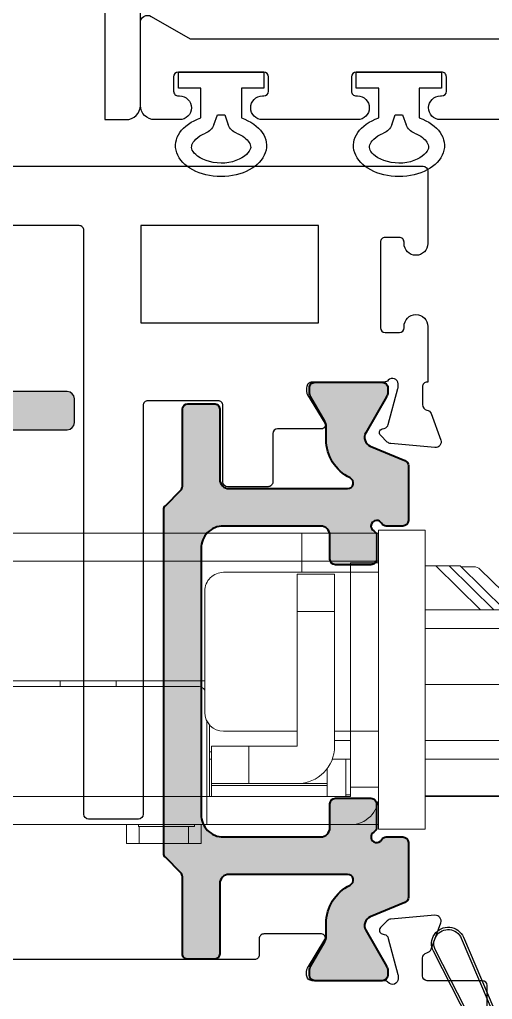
# Model space of a CAD drawing. Extents: x -73 to 76, y -94 to 26.
# Drawn here: x -0.496 to 0.501, y 10.602 to 12.666 of the extents above; entities that cross this region are included whole.
import ezdxf

# ---------------------------------------------------------------- set-up
doc = ezdxf.new("R2010")
doc.units = 0
doc.header["$MEASUREMENT"] = 0
doc.layers.get('0').update_dxf_attribs({"linetype": 'CONTINUOUS'})
for name, color, linetype in [('Ballons', 7, 'CONTINUOUS'), ('DIM', 7, 'CONTINUOUS'), ('INERTIA', 7, 'CONTINUOUS'), ('PROFILE NUMBER', 150, 'CONTINUOUS'), ('TEXT', 7, 'CONTINUOUS'), ('VENT', 5, 'CONTINUOUS')]:
    doc.layers.add(name, color=color, linetype=linetype)

# ---------------------------------------------------------------- blocks, each defined once
blk = doc.blocks.new('QEZ 376')
for p, q in [((526.4755151671376, 45.17181267486151), (526.2125151671376, 45.3068126748615)), ((526.4732311671376, 45.1673646748615), (526.2102311671376, 45.30236467486151)), ((526.1827601671376, 45.24349867486151), (526.4324011671376, 45.13664767486151)), ((526.1847271671376, 45.2480956748615), (526.4343691671376, 45.14124367486151)), ((526.4895321671376, 45.07567567486151), (526.4895321671376, 45.14067567486151)), ((526.4945321671377, 45.07567567486151), (526.4945321671377, 45.14067567486151)), ((526.4445321671376, 45.1182606748615), (526.4445321671376, 45.1136756748615)), ((526.4495321671376, 45.1182606748615), (526.4495321671376, 45.1136756748615)), ((526.2215321671376, 45.07867567486151), (526.2215321671376, 45.0400146748615)), ((526.2265321671376, 45.07867567486151), (526.2265321671376, 45.0400146748615)), ((526.4245321671376, 45.09367567486151), (526.2365321671376, 45.09367567486151)), ((526.4245321671376, 45.08867567486151), (526.2365321671376, 45.08867567486151)), ((526.3365321671376, 45.07217567486151), (526.2700321671376, 45.07217567486151)), ((526.3365321671376, 45.0571756748615), (526.2700321671376, 45.0571756748615)), ((526.2278711671377, 45.03501467486151), (526.2401921671376, 45.0136756748615)), ((526.2415321671376, 45.0436756748615), (526.2415321671376, 44.99067567486151)), ((526.2565321671376, 44.99067567486151), (526.2565321671376, 45.0436756748615)), ((526.2578711671376, 45.0136756748615), (526.2734601671376, 45.0406756748615)), ((526.2622021671376, 45.01117567486151), (526.2777901671376, 45.03817567486151)), ((526.2821201671376, 45.04567567486151), (526.4595321671376, 45.04567567486151)), ((526.2821201671376, 45.0406756748615), (526.4595321671376, 45.0406756748615)), ((526.2235411671376, 45.0325146748615), (526.2358621671376, 45.01117567486151)), ((526.2365321671376, 45.00867567486151), (526.2365321671376, 44.99067567486151)), ((526.2615321671376, 44.99067567486151), (526.2615321671376, 45.00867567486151)), ((526.2315321671376, 44.98067567486151), (526.1665321671376, 44.98067567486151)), ((526.2315321671376, 44.9856756748615), (526.1777821671376, 44.9856756748615)), ((526.1777821671376, 44.98067567486151), (526.1777821671376, 44.9856756748615)), ((526.3202821671376, 44.9856756748615), (526.2665321671376, 44.9856756748615)), ((526.3315321671377, 44.98067567486151), (526.2665321671376, 44.98067567486151)), ((526.3202821671376, 44.98067567486151), (526.3202821671376, 44.9856756748615)), ((526.1665321671376, 44.9556756748615), (526.3315321671377, 44.9556756748615))]:
    blk.add_line(p, q)
for centre, radius, start, end in [((526.1965321671377, 45.2756756748615), 0.035, 62.82820799999984, 246.8282079999971), ((526.1965321671377, 45.2756756748615), 0.03, 62.82820799999984, 246.8282079999971), ((526.4595321671376, 45.14067567486151), 0.03, 0, 62.82820799999984), ((526.4595321671376, 45.14067567486151), 0.035, 0, 62.82820799999984), ((526.4245321671376, 45.1182606748615), 0.025, 0, 66.8282079999971), ((526.4245321671376, 45.1182606748615), 0.02, 0, 66.8282079999971), ((526.4245321671376, 45.1136756748615), 0.025, 270, 0), ((526.4245321671376, 45.1136756748615), 0.02, 270, 0), ((526.2365321671376, 45.07867567486151), 0.015, 90, 180), ((526.2365321671376, 45.07867567486151), 0.01, 90, 180), ((526.2700321671376, 45.0436756748615), 0.0285, 90, 180), ((526.2700321671376, 45.0436756748615), 0.0135, 90, 180), ((526.3365321671376, 45.0646756748615), 0.0075, 270, 90), ((526.4595321671376, 45.07567567486151), 0.035, 270, 0), ((526.4595321671376, 45.07567567486151), 0.03, 270, 0), ((526.2365321671376, 45.0400146748615), 0.015, 180, 210.0000000000005), ((526.2365321671376, 45.0400146748615), 0.01, 180, 210.0000000000005), ((526.2821201671376, 45.03567567486151), 0.01, 90, 149.9999999999995), ((526.2821201671376, 45.03567567486151), 0.005, 90, 149.9999999999995), ((526.2315321671376, 45.00867567486151), 0.005, 0, 30.00000000000054), ((526.2315321671376, 45.00867567486151), 0.01, 0, 30.00000000000054), ((526.2665321671376, 45.00867567486151), 0.01, 149.9999999999995, 180), ((526.2665321671376, 45.00867567486151), 0.005, 149.9999999999995, 180), ((526.1665321671376, 44.96817567486151), 0.0125, 90, 270), ((526.2315321671376, 44.99067567486151), 0.005, 270, 0), ((526.2315321671376, 44.99067567486151), 0.01, 270, 0), ((526.2665321671376, 44.99067567486151), 0.01, 180, 270), ((526.2665321671376, 44.99067567486151), 0.005, 180, 270), ((526.3315321671377, 44.96817567486151), 0.0125, 270, 90)]:
    blk.add_arc(centre, radius, start, end)
blk = doc.blocks.new('ACTIVE LOWER GEAR BOM')
at = {"color": 7, "linetype": 'Continuous', "lineweight": 15}
for p, q in [((8.539620884743954, 50.21816277668529), (8.638046079394371, 50.21816277668529)), ((8.539620884743954, 50.21816277668529), (8.539620884743954, 49.58824148692315)), ((8.638046079394371, 50.21816277668529), (8.638046079394371, 50.12958008500016)), ((8.641983087168938, 50.21225723824), (8.638046079394371, 50.21225723824)), ((8.641983087168938, 50.21225723824), (8.641983087168938, 50.15320212878294)), ((8.799463403021008, 50.21225723824), (8.641983087168938, 50.21225723824)), ((10.18922718668452, 50.21225723824), (8.799463403021008, 50.21225723824)), ((8.799463403021008, 50.21225723824), (8.799463403021008, 50.15320212878294)), ((8.641983087168938, 50.15320212878294), (8.638046079394371, 50.15320212878294)), ((8.799463403021008, 50.15320212878294), (8.641983087168938, 50.15320212878294)), ((8.641983087168938, 50.15320212878294), (8.641983087168938, 50.14926512759689)), ((8.799463403021008, 50.15320212878294), (10.18922718668452, 50.15320212878294)), ((8.799463403021008, 50.12958008500016), (8.799463403021008, 50.15320212878294)), ((8.33723911767541, 50.0508399237799), (8.423640589558232, 50.13574643043262)), ((8.466000476879856, 50.14335960748463), (8.371851776160355, 50.0508399237799)), ((8.437438023502423, 50.14139110689155), (8.463997326687092, 50.14139110689155)), ((8.466000476879856, 50.14335960748463), (8.48950766365617, 50.14335960748463)), ((8.48950766365617, 50.14335960748463), (8.517418768724696, 50.14335960748463)), ((8.539620884743954, 50.14335960748463), (8.517418768724696, 50.14335960748463)), ((8.697101198017947, 50.14926512759689), (8.638046079394371, 50.14926512759689)), ((8.697101198017947, 50.12958008500016), (8.697101198017947, 50.14926512759689)), ((8.638046079394371, 50.12958008500016), (8.638046079394371, 49.79493441585544)), ((8.638046079394371, 50.12958008500016), (8.697101198017947, 50.12958008500016)), ((8.697101198017947, 49.79493441585544), (8.697101198017947, 50.12958008500016)), ((8.697101198017947, 50.12958008500016), (8.964817727833747, 50.12958008500016)), ((8.809305924319375, 50.125643083814), (8.730565763099094, 50.125643083814)), ((8.730565763099094, 50.125643083814), (8.730565763099094, 50.04690292259374)), ((8.809305924319375, 50.04690292259374), (8.809305924319375, 50.125643083814)), ((9.004187813027158, 50.09020999980669), (9.004187813027158, 49.83430449188234)), ((8.539620884743954, 50.0508399237799), (7.578990927023199, 50.0508399237799)), ((8.809305924319375, 50.04690292259374), (8.730565763099094, 50.04690292259374)), ((8.730565763099094, 50.04690292259374), (8.730565763099094, 49.76343835136731)), ((8.809305924319375, 49.76343835136731), (8.809305924319375, 50.04690292259374)), ((8.539620884743954, 50.01146984775301), (7.578990927023199, 50.01146984775301)), ((8.539620884743954, 50.01146984775301), (7.586865002727876, 50.01146984775301)), ((8.539620884743954, 49.8933596116517), (7.586865002727876, 49.8933596116517)), ((10.18922718668452, 49.90123362806014), (9.004187813027158, 49.90123362806014)), ((10.18922718668452, 49.88942260473652), (9.019935854437776, 49.88942260473652)), ((9.191195699362765, 49.88942260473652), (9.191195699362765, 49.90123362806014)), ((8.99434531006193, 49.80826363104188), (8.99434531006193, 49.75162732947592)), ((9.00025081184107, 49.81714347096124), (9.00025081184107, 49.65713913601166)), ((8.638046079394371, 49.79493441585544), (8.697101198017947, 49.79493441585544)), ((8.638046079394371, 49.6768241786084), (8.638046079394371, 49.79493441585544)), ((8.730565763099094, 49.79493441585544), (8.697101198017947, 49.79493441585544)), ((8.697101198017947, 49.6768241786084), (8.697101198017947, 49.79493441585544)), ((8.964817727833747, 49.79493441585544), (8.809305924319375, 49.79493441585544)), ((7.578990927023199, 49.77524937325882), (8.539620884743954, 49.77524937325882)), ((7.586865002727876, 49.77524937325882), (8.539620884743954, 49.77524937325882)), ((8.697101198017947, 49.77524937325882), (8.730565763099094, 49.77524937325882)), ((8.91166812015588, 49.76343835136731), (8.809305924319375, 49.76343835136731)), ((8.91166812015588, 49.76343835136731), (8.91166812015588, 49.68469819931363)), ((8.990408272209592, 49.76343835136731), (8.91166812015588, 49.76343835136731)), ((8.990408272209592, 49.76343835136731), (8.990408272209592, 49.68469819931363)), ((8.99434531006193, 49.75162732947592), (8.990408272209592, 49.75162732947592)), ((8.99434531006193, 49.75162732947592), (8.99434531006193, 49.65713913601166)), ((8.539620884743954, 49.73587928806535), (7.578990927023199, 49.73587928806535)), ((8.735546102232462, 49.73587928806535), (8.697101198017947, 49.73587928806535)), ((8.7069437193163, 49.65713913601166), (8.7069437193163, 49.73587928806535)), ((8.99434531006193, 49.73587928806535), (8.990408272209592, 49.73587928806535)), ((8.746313795343156, 49.68469819931363), (8.746313795343156, 49.71619426380175)), ((8.746313795343156, 49.68469819931363), (8.809305924319375, 49.68469819931363)), ((8.746313795343156, 49.68469819931363), (8.746313795343156, 49.68020159792547)), ((8.990408272209592, 49.68020159792547), (8.746313795343156, 49.68020159792547)), ((8.746313795343156, 49.65713913601166), (8.746313795343156, 49.68020159792547)), ((8.91166812015588, 49.68469819931363), (8.809305924319375, 49.68469819931363)), ((8.990408272209592, 49.68469819931363), (8.91166812015588, 49.68469819931363)), ((8.990408272209592, 49.68469819931363), (8.990408272209592, 49.68020159792547)), ((8.990408272209592, 49.65713913601166), (8.990408272209592, 49.68020159792547)), ((8.539620884743954, 49.65910763660463), (8.03962087245344, 49.65910763660463)), ((8.638046079394371, 49.6768241786084), (8.638046079394371, 49.58824148692315)), ((8.697101198017947, 49.6768241786084), (8.638046079394371, 49.6768241786084)), ((8.697101198017947, 49.65713913601166), (8.697101198017947, 49.6768241786084)), ((8.7069437193163, 49.66107615553085), (8.697101198017947, 49.66107615553085)), ((8.539620884743954, 49.65713913601166), (8.059305915050146, 49.65713913601166)), ((9.00025081184107, 49.65713913601166), (8.697101198017947, 49.65713913601166)), ((10.18922718668452, 49.65713913601166), (9.00025081184107, 49.65713913601166)), ((9.00025081184107, 49.65713913601166), (9.00025081184107, 49.5980840265546)), ((8.697101198017947, 49.5980840265546), (8.638046079394371, 49.5980840265546)), ((9.00025081184107, 49.5980840265546), (8.697101198017947, 49.5980840265546)), ((10.18922718668452, 49.5980840265546), (9.00025081184107, 49.5980840265546)), ((9.012061815399349, 49.55871394136125), (9.012061815399349, 49.5980840265546)), ((9.025841356216915, 49.59414702536856), (9.025841356216915, 49.5980840265546)), ((9.143951575130927, 49.5980840265546), (9.143951575130927, 49.59414702536856)), ((9.169542156173009, 49.5980840265546), (9.169542156173009, 49.55871394136125)), ((8.539620884743954, 49.58824148692315), (8.638046079394371, 49.58824148692315)), ((9.025841356216915, 49.59414702536856), (9.143951575130927, 49.59414702536856)), ((9.038720264105336, 49.55871394136125), (9.038720264105336, 49.59414702536856)), ((9.142883707467021, 49.55871394136125), (9.142883707467021, 49.59414702536856)), ((9.012061815399349, 49.55871394136125), (9.038720264105336, 49.55871394136125)), ((9.038720264105336, 49.55871394136125), (9.142883707467021, 49.55871394136125)), ((9.142883707467021, 49.55871394136125), (9.169542156173009, 49.55871394136125))]:
    blk.add_line(p, q, dxfattribs=at)
at = {"color": 8, "linetype": 'Continuous', "lineweight": 15}
for p, q in [((8.395358944603544, 50.0508399237799), (8.48950766365617, 50.14335960748463)), ((8.517418768724696, 50.14335960748463), (8.423270058838625, 50.0508399237799)), ((9.309305918276777, 49.88942260473652), (9.309305918276777, 49.90123362806014))]:
    blk.add_line(p, q, dxfattribs=at)
at = {"color": 7, "linetype": 'Continuous', "lineweight": 15}
for centre, radius, start, end in [((8.43743802431564, 50.12170606881216), 0.01968503937781589, 90, 134.499999977955), ((8.96481773293769, 50.09021000582004), 0.03937007874015919, 359.9999999889787, 90), ((9.019935843173911, 49.86973756487509), 0.01968503937007871, 90, 143.1301023541548), ((8.96481773293769, 49.83430449400896), 0.03937007874015919, 270.0000000117566, 0), ((8.80930592191406, 49.76343835227669), 0.07874015748031482, 180.0000000058754, 269.9999999885422), ((8.697101197504622, 49.65713913967829), 0.05905511811024056, 180.0000000058754, 270.00000001175)]:
    blk.add_arc(centre, radius, start, end, dxfattribs=at)
blk = doc.blocks.new('25199')
at = {"layer": 'PROFILE NUMBER', "color": 5}
for p, q in [((-0.01521051957653032, 0.1106896148292474), (-0.007749999999999924, 0.08999999999999986)), ((0.00774999999999948, 0.08999999999999986), (0.01519446669400108, 0.1106715462288225)), ((-0.007749999999999924, 0.08999999999999986), (0.00774999999999948, 0.08999999999999986))]:
    blk.add_line(p, q, dxfattribs=at)
blk.add_lwpolyline([(-0.04274999999999984, 0.09633816826920164), (-0.04274999999999984, 0.03350000000000009), (-0.08999999999999964, 0.03350000000000009), (-0.08999999999999964, 0), (0.08999999999999986, 0), (0.08999999999999986, 0.03350000000000009), (0.0427499999999994, 0.03350000000000009), (0.0427499999999994, 0.0963373870958626)], dxfattribs=at)
for centre, start, end in [((-0.0434318092396988, 0.1005132299260959), 19.82892269244887, 69.20119031117717), ((0.04341990956300487, 0.1005066864241522), 110.7696644684781, 160.1944742157147)]:
    blk.add_arc(centre, 0.03, start, end, dxfattribs=at)
blk.add_ellipse((-4.733546887791817e-12, 0.1547438992746845), major_axis=(-0.09584999998609164, 1.632350674349441e-06), ratio=0.6808155906938698, start_param=2.033109077397576, end_param=7.391692073469735, dxfattribs=at)
blk.add_open_spline([(0.03278155062443584, 0.1285570931786748), (0.04593356776852846, 0.1335451092302607), (0.05492859995713829, 0.1413061922345756), (0.06409057410667193, 0.1560633787707105), (0.06400661669602474, 0.1607760015082876), (0.0493764310855096, 0.1790800168910452), (0.03041141242661898, 0.189478056639976), (-0.01378665056697064, 0.1931720255030851), (-0.03712521695659059, 0.1863157509970782), (-0.0616533007636933, 0.1675795711090672), (-0.06317205647424061, 0.160356296995058), (-0.05955899168315466, 0.1465074545360509), (-0.05041095838509878, 0.1352554855522836), (-0.03277918299535057, 0.1285582215314577)], degree=3, knots=[2.056982056391274, 2.056982056391274, 2.056982056391274, 2.056982056391274, 2.724403093465972, 2.724403093465972, 3.660137074155362, 3.660137074155362, 4.595871054844753, 4.595871054844753, 5.531605035534144, 5.531605035534144, 6.467339016223534, 6.467339016223534, 7.367720101771619, 7.367720101771619, 7.367720101771619, 7.367720101771619], dxfattribs=at)

msp = doc.modelspace()

# ---------------------------------------------------------------- hatches: boundary and pattern name
at = {"layer": 'Ballons'}
h = msp.add_hatch(color=256, dxfattribs=at)
h.dxf.hatch_style = 1
edge = h.paths.add_edge_path()
edge.add_line((-1.48014929022559, 12.17138317698303), (-1.425149537048313, 12.17138317698304))
edge.add_arc((-1.425149537048305, 12.15638317698304), 0.01500000000000057, 0, 90.00000000002888, ccw=False)
edge.add_line((-1.410149537048305, 12.15638317698304), (-1.410149537048362, 11.8971797373616))
edge.add_arc((-1.425149537048364, 11.8971797373616), 0.01500000000000212, 270.0000000000059, 359.99999999999324, ccw=False)
edge.add_line((-1.425149537048362, 11.8821797373616), (-2.345149537048314, 11.8821797373616))
edge.add_arc((-2.345149537048314, 11.8671797373616), 0.01500000000000057, 90, 180)
edge.add_line((-2.360149537048315, 11.8671797373616), (-2.360149537048315, 11.81687505096997))
edge.add_arc((-2.345149537048314, 11.81687505096997), 0.01500000000000057, 180, 270)
edge.add_line((-2.345149537048314, 11.80187505096997), (-0.3951495370483116, 11.80187505096997))
edge.add_arc((-0.3951495370483116, 11.81687505096997), 0.01500000000000057, 270, 360)
edge.add_line((-0.380149537048311, 11.81687505096997), (-0.380149537048311, 11.8671797373616))
edge.add_arc((-0.3951495370483116, 11.8671797373616), 0.01500000000000057, 0, 90)
edge.add_line((-0.3951495370483116, 11.8821797373616), (-1.31514953704832, 11.8821797373616))
edge.add_arc((-1.31514953704832, 11.8971797373616), 0.01500000000000057, 180, 270, ccw=False)
edge.add_line((-1.330149537048321, 11.8971797373616), (-1.330149537048321, 12.15638317698297))
edge.add_arc((-1.315149537048322, 12.15638317698297), 0.01499999999999857, 90.00000000004661, 180.0000000000068, ccw=False)
edge.add_line((-1.315149537048335, 12.17138317698297), (-1.260149783871022, 12.17138317698301))
edge.add_arc((-1.26014978387103, 12.18638317698302), 0.01500000000000234, 270.0000000000331, 359.9999999999932)
edge.add_line((-1.245149783871028, 12.18638317698301), (-1.245149783871028, 12.21687433669297))
edge.add_arc((-1.260149783871029, 12.21687433669297), 0.01500000000000057, 0, 90)
edge.add_line((-1.260149783871029, 12.23187433669297), (-1.480149290225597, 12.23187433669297))
edge.add_arc((-1.480149290225597, 12.21687433669297), 0.01500000000000057, 90, 180)
edge.add_line((-1.495149290225598, 12.21687433669297), (-1.495149290225598, 12.18638317698303))
edge.add_arc((-1.480149290225596, 12.18638317698303), 0.01500000000000168, 180.0000000000068, 270.0000000000229)
at = {"layer": 'DIM'}
h = msp.add_hatch(color=256, dxfattribs=at)
h.dxf.hatch_style = 1
h.paths.add_polyline_path([(-0.1918326369832997, 11.63359292035297, -0.198912367379658), (-0.1883727040417682, 11.64194593738532), (-0.1559160700118269, 11.67440257141526, 0.1989123673797034), (-0.1524561370702955, 11.68275558844761), (-0.1524561370703239, 11.84499584027992, -0.4142135623731467), (-0.1406431870964227, 11.85680879025382), (-0.08551608721823101, 11.85680879025382, -0.4142135623730951), (-0.07370313724434396, 11.84499584027994), (-0.07370313724434396, 11.6975507543133, 0.4142135623730951), (-0.05401488728782766, 11.67786250435678), (0.1958361130843684, 11.67786250435678, 0.7934067788966495), (0.2010673385283113, 11.70026696354513, -0.2853995512877807), (0.1506074504653654, 11.78146853419042), (0.1506074504656496, 11.80916047184405, 0.1316524975899555), (0.1479701647258551, 11.81900295621925), (0.1178183548681844, 11.87122742283292, -0.1316524975873461), (0.1151810691283899, 11.88106990720791), (0.1151810691283899, 11.88999880900379, -0.4142135623730979), (0.1269920503783837, 11.90180979025378), (0.2687238253783946, 11.90180979025378, -0.4142135623730951), (0.2805348066283884, 11.88999880900379), (0.2805348066283884, 11.88106990720786, -0.1316524975873894), (0.2778975208885939, 11.87122742283286), (0.2341095531216268, 11.79538443790028, 0.4531156876741678), (0.2436254273485829, 11.76735487428915), (0.3165721541025235, 11.73714547177096, -0.3033662375890667), (0.3238640500825838, 11.72623322422926), (0.3238640500825838, 11.61879775448729), (0.3238640500825838, 11.61092245450467, -0.4142135623735754), (0.3120511001086612, 11.59910950453077), (0.2773846297724916, 11.59910950453083, -0.2679491924304593), (0.2671543150014983, 11.60501597951777, 0.2679491924293916), (0.2569240002305193, 11.61092245450472, 0.4142135623730951), (0.2451110502566038, 11.59910950453077, 0.2679491924312923), (0.2510175252435474, 11.58887918975974, -0.1051941137844238), (0.2546703959150349, 11.585588954071), (0.2534006002613935, 11.58558895407099), (0.2534006002613935, 11.53908895407101), (0.1584827504480302, 11.53908895407101), (0.1584827504480515, 11.57942125457428, 0.4142135623732617), (0.1387945004915636, 11.59910950453077), (-0.0658278372617147, 11.59910950453077, 0.4142135623730951), (-0.1130796371573197, 11.55185770463517), (-0.1130796371573197, 11.53908895407101), (-0.1918326369832997, 11.53908895407101)])
h.paths.add_polyline_path([(-0.1918326369832997, 11.53908895407101), (-0.1130796371573197, 11.53908895407101), (-0.1130796371573197, 10.9913238758724, 0.4142135623730951), (-0.06582783726174313, 10.94407207597682), (0.1387945004915352, 10.94407207597682, 0.414213562373262), (0.1584827504480515, 10.96376032593335), (0.1584827504480231, 11.01378718582545, -0.4142135623732603), (0.1702957004219101, 11.02560013579934), (0.2451110502566181, 11.02560013579934, -0.4142135623732631), (0.2569240002305193, 11.01378718582544), (0.2569240002304909, 10.96453270551883, -0.2679491924300512), (0.2510175252435545, 10.95430239074779, 1.303225372839906), (0.2671543150015694, 10.93816560098985, -0.267949192431528), (0.2773846297726195, 10.94407207597682), (0.3120511001086825, 10.94407207597682, -0.4142135623730951), (0.3238640500825838, 10.93225912600292), (0.3238640500825838, 10.9243838260203), (0.3238640500825838, 10.81694835627834, -0.3033662375890666), (0.3165721541025235, 10.80603610873665), (0.2436254273485829, 10.77582670621845, 0.4531156876742546), (0.2341095531216126, 10.74779714260728), (0.2778975208885939, 10.67195415767473, -0.1316524975874622), (0.2805348066283884, 10.66211167329975), (0.2805348066283884, 10.65318277150378, -0.4142135623730951), (0.2687238253783661, 10.64137179025376), (0.1269920503784121, 10.64137179025376, -0.4142135623730951), (0.1151810691283899, 10.65318277150378), (0.1151810691283899, 10.66211167329972, -0.1316524975873453), (0.1178183548681702, 10.67195415767466), (0.1479701647258551, 10.72417862428835, 0.1316524975899543), (0.1506074504656496, 10.73402110866355), (0.1506074504653654, 10.76171304631714, -0.2853995512878529), (0.2010673385283184, 10.84291461696242, 0.7934067788967606), (0.1958361130843542, 10.86531907615087), (-0.05401488728782766, 10.86531907615087, 0.4142135623731512), (-0.07370313724434396, 10.84563082619435), (-0.07370313724431554, 10.69818574022774, -0.4142135623731528), (-0.0855160872182168, 10.68637279025383), (-0.1406431870964227, 10.68637279025383, -0.4142135623730951), (-0.1524561370703239, 10.69818574022773), (-0.1524561370703239, 10.86042599205996, 0.1989123673795446), (-0.1559160700118767, 10.86877900909236), (-0.1883727040417611, 10.90123564312228, -0.198912367379542), (-0.1918326369832997, 10.90958866015465)])
h.paths.add_polyline_path([(0.1584827504480231, 11.52939439468221), (0.1584827504480302, 11.53908895407101), (0.2534006002613935, 11.53908895407101), (0.2534006002613935, 11.52097838922807, -0.196945851142046), (0.2451110502566181, 11.51758144470831), (0.1702957004219101, 11.51758144470831, -0.4142135623732647)], flags=17)

# ---------------------------------------------------------------- linework, layer by layer
at = {"layer": 'INERTIA', "color": 1}
for points in [[(-0.3159310692473483, 14.60705332450785), (-0.3159310692473625, 12.45505372332521), (-0.270931069247446, 12.45505372332521, 0.414213562373338), (-0.2409310692474449, 12.48505372332518), (-0.2409310692475586, 12.6900538090095, -0.4142135623732511)], [(0.6764482885779088, 12.45505227371648), (0.3909777420420255, 12.45506071438381, -0.9882444909722222), (0.3915689307171633, 12.50505372332502), (0.3940689307172107, 12.50505372332502, 0.4142135623689328), (0.404068930717159, 12.51505372332512), (0.4040689307170879, 12.5450537233251, 0.414213562373095), (0.394068930717097, 12.55505372332509), (0.2140689307171684, 12.55505372332497, 0.414213562373095), (0.2040689307171775, 12.54505372332498), (0.2040689307171846, 12.51505372332501, 0.4142135623793384), (0.2140689307170547, 12.50505372332491), (0.2165689307171093, 12.50505372332502, -0.9999999999999999), (0.2165689307171093, 12.45505372332507), (0.01656893071716325, 12.45505372332495, -0.9999999999999999), (0.01656893071716325, 12.50505372332513), (0.01906893071721072, 12.50505372332502, 0.4142135623689328), (0.02906893071715899, 12.51505372332512), (0.02906893071708794, 12.5450537233251, 0.414213562373095), (0.01906893071709703, 12.55505372332509), (-0.1609310692828316, 12.55505372332497, 0.414213562373095), (-0.1709310692828225, 12.54505372332498), (-0.1709310692828154, 12.51505372332501, 0.4142135623793384), (-0.1609310692829453, 12.50505372332491), (-0.1584310692828907, 12.50505372332502, -0.9999999999999999), (-0.1584310692828907, 12.45505372332507), (-0.2109310692475219, 12.45505372332518, -0.4142135623724235), (-0.2409310692474804, 12.48505372332515), (-0.2409310692474804, 12.62507975732017), (-0.2409310692476865, 12.62505317879952), (-0.2409310692472886, 12.65971383366541, -0.5773534625283298), (-0.2184310692484317, 12.6727043584231), (-0.1358977482511889, 12.62505372332821), (-0.1358977482511889, 12.62505317879952), (0.6518555592027653, 12.62505317879952, 0.4142135623732061)]]:
    msp.add_lwpolyline(points, format="xyb", dxfattribs=at)
at = {"layer": 'INERTIA', "color": 7}
msp.add_lwpolyline([(-1.48014929022559, 12.17138317698303), (-1.425149537048313, 12.17138317698304, -0.4142135623732512), (-1.410149537048305, 12.15638317698304), (-1.410149537048362, 11.8971797373616, -0.4142135623730375), (-1.425149537048362, 11.8821797373616), (-2.345149537048314, 11.8821797373616, 0.414213562373095), (-2.360149537048315, 11.8671797373616), (-2.360149537048315, 11.81687505096997, 0.414213562373095), (-2.345149537048314, 11.80187505096997), (-0.3951495370483116, 11.80187505096997, 0.414213562373095), (-0.380149537048311, 11.81687505096997), (-0.380149537048311, 11.8671797373616, 0.414213562373095), (-0.3951495370483116, 11.8821797373616), (-1.31514953704832, 11.8821797373616, -0.414213562373095), (-1.330149537048321, 11.8971797373616), (-1.330149537048321, 12.15638317698297, -0.4142135623728987), (-1.315149537048335, 12.17138317698297), (-1.260149783871022, 12.17138317698301, 0.4142135623728968), (-1.245149783871028, 12.18638317698301), (-1.245149783871028, 12.21687433669297, 0.414213562373095), (-1.260149783871029, 12.23187433669297), (-1.480149290225597, 12.23187433669297, 0.414213562373095), (-1.495149290225598, 12.21687433669297), (-1.495149290225598, 12.18638317698303, 0.4142135623731931)], format="xyb", close=True, dxfattribs=at)
at = {"layer": 'INERTIA', "color": 7, "lineweight": 40}
msp.add_lwpolyline([(-0.1883727040417753, 11.6419459373853), (-0.1559160700118483, 11.67440257141523, 0.198912367379658), (-0.1524561370702955, 11.68275558844756), (-0.1524561370703239, 11.84499584027994, -0.414213562373095), (-0.1406431870964084, 11.85680879025382), (-0.08551608721823101, 11.85680879025382, -0.414213562373095), (-0.07370313724434396, 11.84499584027994), (-0.07370313724434396, 11.6975507543133, 0.414213562373095), (-0.05401488728782766, 11.67786250435678), (0.1958361130843613, 11.67786250435678, 0.7934067788973418), (0.2010673385282971, 11.70026696354513, -0.2853995512849133), (0.1506074504653654, 11.78146853418947), (0.1506074504656496, 11.80916047184401, 0.1316524975900172), (0.1479701647258693, 11.81900295621922), (0.1178183548681986, 11.87122742283289, -0.1316524975873118), (0.1151810691283899, 11.88106990720787), (0.1151810691283899, 11.88999880900379, -0.414213562373095), (0.1269920503783837, 11.90180979025378), (0.2687238253783946, 11.90180979025378, -0.414213562373095), (0.2805348066283884, 11.88999880900379), (0.2805348066283884, 11.88106990720787, -0.1316524975871285), (0.2778975208886081, 11.87122742283289), (0.234109553121634, 11.7953844379003, 0.4531156876741347), (0.2436254273485687, 11.76735487428915), (0.3165721541025377, 11.73714547177094, -0.30336623758854), (0.3238640500825838, 11.72623322422926), (0.3238640500825838, 11.61879775448729), (0.3238640500825838, 11.61092245450466, -0.414213562373095), (0.3120511001086683, 11.59910950453077), (0.2773846297725626, 11.59910950453083, -0.267949192430734), (0.2671543150015268, 11.60501597951772, 0.2679491924306479), (0.2569240002305193, 11.61092245450472, 0.414213562373095), (0.2451110502566038, 11.59910950453077, 0.2679491924312923), (0.2510175252435474, 11.58887918975974, -0.2679491924312922), (0.2569240002304909, 11.5786488749887), (0.2569240002305193, 11.5293943946822, -0.414213562373095), (0.2451110502566038, 11.51758144470831), (0.1702957004219101, 11.51758144470831, -0.414213562373095), (0.1584827504480231, 11.5293943946822), (0.1584827504480515, 11.57942125457431, 0.414213562373095), (0.1387945004915352, 11.59910950453077), (-0.0658278372617147, 11.59910950453077, 0.414213562373095), (-0.1130796371573197, 11.55185770463517), (-0.1130796371573197, 10.99132387587237, 0.414213562373095), (-0.0658278372617147, 10.94407207597682), (0.1387945004915352, 10.94407207597682, 0.414213562373095), (0.1584827504480515, 10.96376032593334), (0.1584827504480231, 11.01378718582545, -0.414213562373095), (0.1702957004219101, 11.02560013579934), (0.2451110502566038, 11.02560013579934, -0.414213562373095), (0.2569240002305193, 11.01378718582545), (0.2569240002304909, 10.96453270551889, -0.26794919243097), (0.2510175252435758, 10.9543023907478, 1.303225372839249), (0.2671543150015552, 10.93816560098982, -0.26794919243097), (0.2773846297725626, 10.94407207597682), (0.3120511001086683, 10.94407207597682, -0.414213562373095), (0.3238640500825838, 10.93225912600293), (0.3238640500825838, 10.9243838260203), (0.3238640500825838, 10.81694835627833, -0.3033662375885398), (0.3165721541025377, 10.80603610873665), (0.2436254273485687, 10.77582670621844, 0.4531156876737576), (0.2341095531216055, 10.7477971426073), (0.2778975208886081, 10.6719541576747, -0.1316524975874465), (0.2805348066283884, 10.66211167329972), (0.2805348066283884, 10.65318277150381, -0.414213562373095), (0.2687238253783946, 10.64137179025376), (0.1269920503783837, 10.64137179025376, -0.414213562373095), (0.1151810691283899, 10.65318277150381), (0.1151810691283899, 10.66211167329972, -0.1316524975879972), (0.1178183548681986, 10.6719541576747), (0.1479701647258693, 10.72417862428837, 0.1316524975900662), (0.1506074504656496, 10.73402110866358), (0.1506074504653654, 10.76171304631806, -0.2853995512849981), (0.2010673385282971, 10.8429146169624, 0.793406778897342), (0.1958361130843613, 10.86531907615087), (-0.05401488728782766, 10.86531907615087, 0.414213562373095), (-0.07370313724434396, 10.84563082619435), (-0.07370313724431554, 10.69818574022771, -0.414213562373095), (-0.08551608721823101, 10.68637279025383), (-0.1406431870964084, 10.68637279025383, -0.414213562373095), (-0.1524561370703239, 10.69818574022771), (-0.1524561370703239, 10.86042599205997, 0.198912367379216), (-0.1559160700118767, 10.86877900909236), (-0.1883727040417753, 10.90123564312229, -0.198912367379658), (-0.1918326369832997, 10.90958866015468), (-0.1918326369832997, 11.63359292035297, -0.1989123673792158)], format="xyb", close=True, dxfattribs=at)
at = {"layer": 'VENT'}
for points in [[(-3.937136006944662, 12.35685602139843), (0.3548639930553108, 12.3568541223416, -0.4142134327785197), (0.3648639886306668, 12.34685412234161), (0.3648639886306668, 12.1943544222619, -0.9999999999999999), (0.3148639886307123, 12.1943544222619), (0.3148639886307123, 12.19685442226195, 0.4142135623739275), (0.3048639886306646, 12.20685442226183), (0.2748639886306918, 12.20685442226183, 0.4142135623735113), (0.2648639886307009, 12.19685442226184), (0.2648639886307009, 12.01685442226189, 0.4142135623714301), (0.274863988630635, 12.0068544222619), (0.3048639886306077, 12.00685442226178, 0.414213562373095), (0.3148639886305986, 12.01685442226177), (0.3148639886306555, 12.01935442226183, -0.9999999999999999), (0.3648639886307237, 12.01935442226183), (0.3648639886306668, 11.90220948707828), (0.3634390665721057, 11.902209487078, 0.4142135623733031), (0.3534390665721006, 11.89220948707795), (0.3534390665721148, 11.85496969905877, 0.3595082375527633), (0.363014939479207, 11.84337298567199, -0.2637246696260916), (0.3718785854334996, 11.83581551205624), (0.3920933296688744, 11.78027595873051, -0.5486187866236582), (0.3799663049029292, 11.76447171235914), (0.2868434457080369, 11.77261890685374, -0.176326980709634), (0.2795218567918241, 11.77603301983545), (0.2652021750557978, 11.79035270157176, -0.5773502691878797), (0.2687316779960796, 11.8035249858706), (0.2731915918478265, 11.8047200161857, 0.2679491924334574), (0.2815424854677886, 11.81307090980506), (0.301860215321831, 11.88889770991524, 0.06554346281313851), (0.3022626295083271, 11.89195434912405), (0.3022626295081139, 11.89827283811361, 0.6885002580721862), (0.2816500677148142, 11.90614613612344, -0.2134217652851829), (0.2728474529355864, 11.90220948711813), (0.1213171501821577, 11.90220948711824, 0.4142135623734475), (0.1095072031673183, 11.89039954010356), (0.1095072031675315, 11.88169193435284, 0.1378721067450449), (0.1112367604917992, 11.87553883820671), (0.1477206550006755, 11.81576862410226, -0.5855240683167034), (0.1410003952068379, 11.80379326199495), (0.04810061334541871, 11.80379326199478, 0.4142135623726268), (0.03810061334544201, 11.79379326199479), (0.03810061334544201, 11.69188725811803, -0.414213562373095), (0.02810061334545111, 11.68188725811804), (-0.05719938665456681, 11.68188725811798, -0.4142135623722626), (-0.06719938665461456, 11.69188725811797), (-0.06719938665455771, 11.85288725811803, 0.4142135623735113), (-0.07719938665454862, 11.86288725811802), (-0.2251495370483454, 11.86288725811802, 0.4142135623731991), (-0.2351495370483363, 11.85288725811803), (-0.2351495370483363, 10.99185533407844, -0.4141482639565843), (-0.2451495370483272, 10.98185441055536), (-0.3501495370483454, 10.98185441055536, -0.4141482639557), (-0.3601495370483363, 10.99185533407844), (-0.3601495370483363, 12.22185533407857, 0.4142135623734592), (-0.3701495370483272, 12.23185533407856), (-0.5726495370483136, 12.23185533407856)], [(0.4898184944480448, 10.44431014829681), (0.4898184944480448, 10.63137179029393, 0.414213562372991), (0.4798184944480397, 10.64137179029393), (0.3648639886306881, 10.64137179029393), (0.363439066572127, 10.64137179029393, -0.4142135623728869), (0.353439066572129, 10.65137179029394), (0.3534390665721361, 10.68861157831313, -0.3595082375529395), (0.3630149394792284, 10.70020829169994, 0.2637246696261642), (0.3718785854335209, 10.70776576531567), (0.3920933296688958, 10.76330531864139, 0.5486187866237503), (0.3799663049029505, 10.77910956501278), (0.2868434457080582, 10.77096237051816, 0.176326980709623), (0.2795218567918454, 10.76754825753646), (0.2652021750558191, 10.75322857580018, 0.5773502691877253), (0.2687316779961009, 10.74005629150135), (0.2731915918478478, 10.7388612611862, -0.2679491924333291), (0.2815424854678099, 10.73051036756686), (0.3018602153218524, 10.65468356745666, -0.06554346281312318), (0.3022626295083484, 10.65162692824785), (0.3022626295081352, 10.64530843925829, -0.6885002580714392), (0.2816500677148355, 10.63743514124845, 0.2134217652851702), (0.2728474529356077, 10.6413717902538), (0.121317150182179, 10.6413717902537, -0.4142135623734473), (0.1095072031673396, 10.65318173726834), (0.1095072031675528, 10.66188934301906, -0.1378721067450662), (0.1112367604918205, 10.66804243916522), (0.1477206550006969, 10.72781265326964, 0.5855240683167034), (0.1410003952068593, 10.73978801537697), (0.01950720316746413, 10.73978801537719, 0.4142135623734072), (0.0095072031674448, 10.72978801537718), (0.0095072031674448, 10.69587279025383, -0.4142135623731991), (-0.0004927968325532106, 10.68587279025383), (-0.5826495370483613, 10.68587279025382)]]:
    msp.add_lwpolyline(points, format="xyb", dxfattribs=at)
msp.add_lwpolyline([(-0.2402122832962235, 12.02720769392916), (0.1348012423828138, 12.02720769392916), (0.1348012423828138, 12.23185354088959), (-0.2402122832962235, 12.23185354088959)], close=True, dxfattribs=at)

# ---------------------------------------------------------------- block references
at = {"layer": 'DIM', "xscale": -1}
msp.add_blockref('ACTIVE LOWER GEAR BOM', (8.899079378839367, -38.62803964901191), dxfattribs=at)
at = {"layer": 'INERTIA', "color": 7, "xscale": -1, "rotation": 90}
msp.add_blockref('QEZ 376', (45.6834352276198, 536.9157325056234), dxfattribs=at)
at = {"layer": 'TEXT', "xscale": -1, "rotation": 180}
for p in [(-0.07093106931127835, 12.55505372328277), (0.3040689307171291, 12.55505372332503)]:
    msp.add_blockref('25199', p, dxfattribs=at)

doc.saveas('drawing.dxf')
